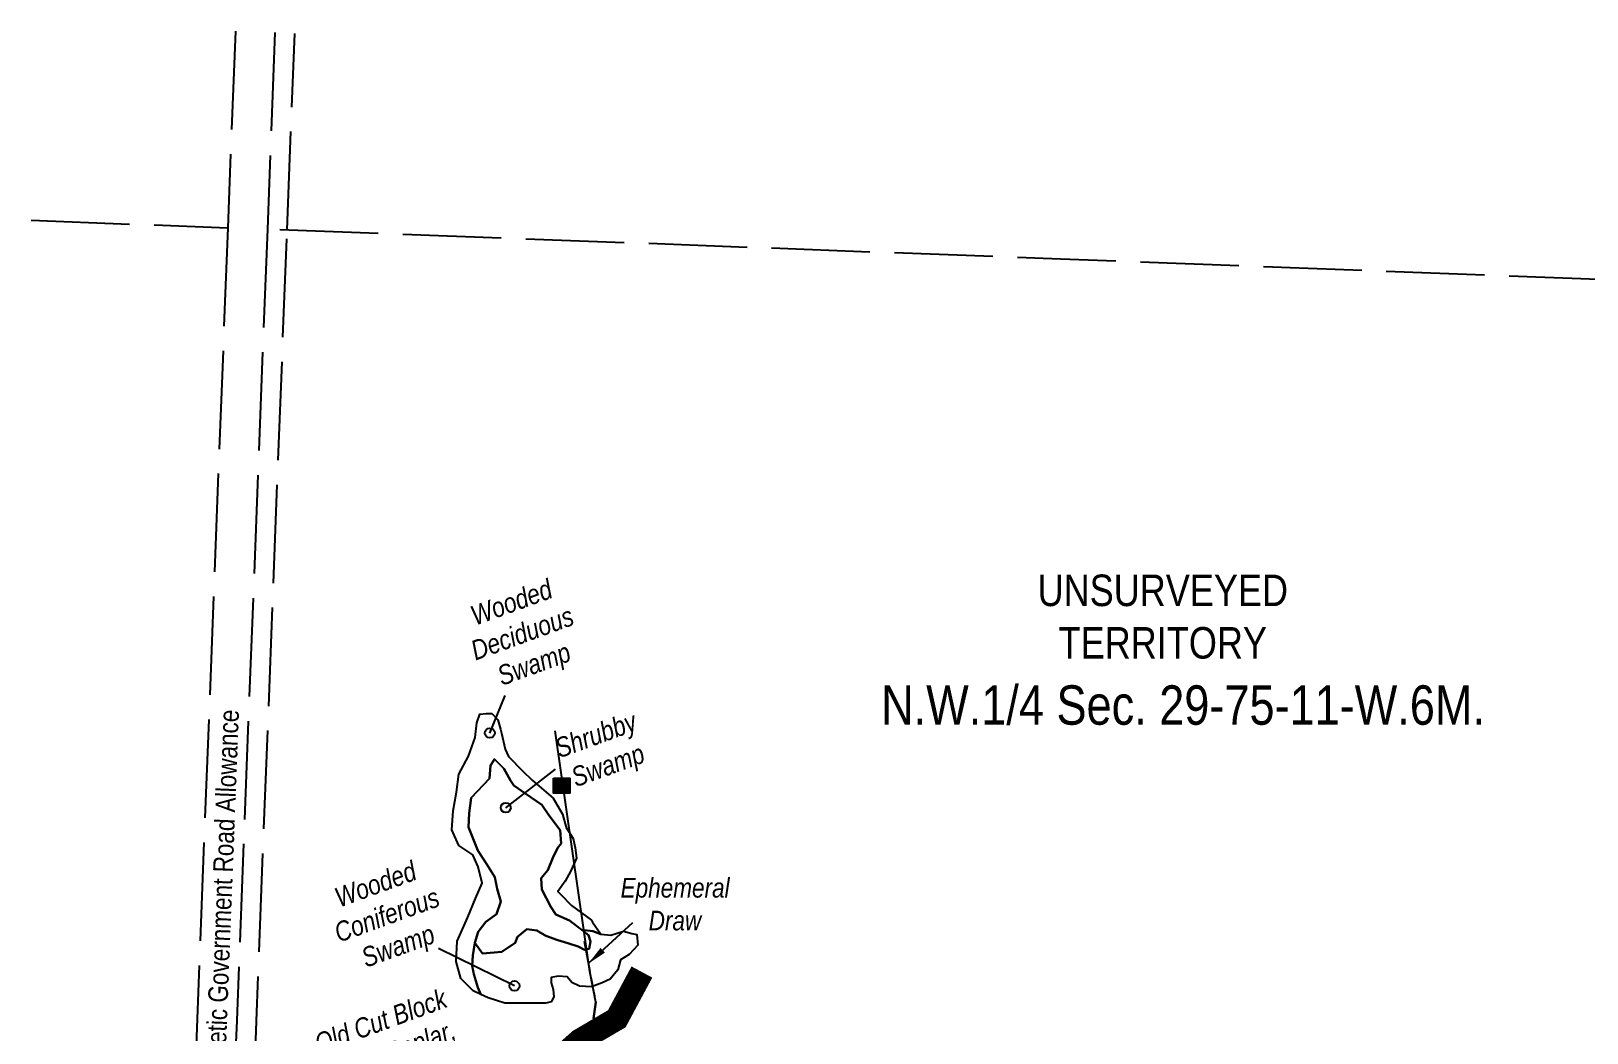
# Model space of a CAD drawing. Extents: x 328899 to 333357, y 6155734 to 6158534.
# Drawn here: x 330700 to 331490, y 6157087 to 6157595 of the extents above; entities that cross this region are included whole.
import ezdxf
from ezdxf.enums import TextEntityAlignment as Align

# ---------------------------------------------------------------- set-up
doc = ezdxf.new("R2010")
doc.units = 0
doc.header["$LTSCALE"] = 5
doc.linetypes.add('foc-TOPO-ephemeral', pattern=[6.25, 3.125, -0.625, 0.625, -0.625, 0.625, -0.625])
doc.linetypes.add('foc-UNSURVEYED', pattern=[12.5, 10, -2.5])
for name, color, linetype in [('AS-ROADS', 254, 'Continuous'), ('AS-UNDERLAY-H', 141, 'Continuous'), ('C-SYMBOL', 7, 'Continuous'), ('L-ROAD-T', 7, 'Continuous'), ('L-UNS-T', 3, 'Continuous'), ('L-USEC', 7, 'foc-UNSURVEYED'), ('T-BUSH-T', 110, 'Continuous'), ('T-DRAW', 143, 'foc-TOPO-ephemeral'), ('T-WATER-T', 170, 'Continuous'), ('WETLAND', 143, 'Continuous'), ('WETLAND-T', 146, 'Continuous')]:
    doc.layers.add(name, color=color, linetype=linetype)
doc.styles.add('175L', font='ARIALN.TTF', dxfattribs={"height": 20})
doc.styles.add('80CG', font='ARIALN.TTF', dxfattribs={"height": 10})
doc.styles.add('80L', font='ARIALN.TTF', dxfattribs={"height": 10})
doc.styles.add('80LS', font='ARIALNI.TTF', dxfattribs={"height": 10})
doc.styles.add('foc-LtypeFont', font='ARIALN.TTF', dxfattribs={"height": 7.35})
doc.linetypes.add('foc-TOPO-flowdirection-NOLINE', pattern='A,0,[">",foc-LtypeFont,S=0.3,R=0,X=0,Y=-0.945],-20,[">",foc-LtypeFont,S=0.3,R=0,X=0,Y=-0.945],0', length=20)
doc.dimstyles.new('Compass 5 000', dxfattribs={"dimscale": 5, "dimtxt": 9, "dimasz": 2, "dimexe": 0.2, "dimexo": 0.0625, "dimgap": 0.5, "dimtad": 0, "dimtih": 1, "dimtoh": 1, "dimzin": 0, "dimdsep": 46, "dimtxsty": '80CG', "dimcen": 0.1, "dimse1": 1, "dimse2": 1, "dimclrd": 256, "dimclrt": 256, "dimaunit": 1, "dimadec": 4, "dimazin": 0, "dimtfac": 0.06, "dimtofl": 0, "dimtmove": 0, "dimatfit": 1, "dimfxl": 0.2, "dimtolj": 1, "dimtzin": 0, "dimlwd": -1, "dimarcsym": 0})

msp = doc.modelspace()

# ---------------------------------------------------------------- hatches: boundary and pattern name
at = {"layer": 'AS-UNDERLAY-H'}
h = msp.add_hatch(color=256, dxfattribs=at)
h.dxf.hatch_style = 1
h.paths.add_polyline_path([(330964.927, 6157215.941), (330973.242, 6157215.941), (330973.242, 6157208.228), (330964.927, 6157208.228)])

# ---------------------------------------------------------------- linework, layer by layer
at = {"layer": 'AS-ROADS', "const_width": 11.998, "flags": 128}
msp.add_lwpolyline([(330960.508, 6157066.878), (330978.316, 6157082.653), (330997.154, 6157093.694), (331009.909, 6157117.438)], dxfattribs=at)
at = {"layer": 'AS-UNDERLAY-H'}
msp.add_lwpolyline([(330964.927, 6157215.941), (330973.242, 6157215.941), (330973.242, 6157208.228), (330964.927, 6157208.228)], close=True, dxfattribs=at)
at = {"layer": 'L-USEC'}
for p, q in [((330803.384, 6157595.447), (330799.518, 6157495.546)), ((330823.483, 6157594.688), (330819.616, 6157494.768)), ((330829.665, 6157494.408), (330833.532, 6157594.309)), ((330699.609, 6157499.327), (330799.518, 6157495.546))]:
    msp.add_line(p, q, dxfattribs=at)
at = {"layer": 'L-USEC', "flags": 128}
for points in [[(330799.518, 6157495.546), (330783.961, 6157093.593), (330768.407, 6156691.639)], [(330819.616, 6157494.769), (330804.059, 6157092.815), (330788.505, 6156690.861)], [(330798.555, 6156690.501), (330814.11, 6157092.456), (330829.665, 6157494.408)], [(331625.412, 6157464.369), (331222.513, 6157479.578), (331222.513, 6157479.578), (330819.616, 6157494.788)]]:
    msp.add_lwpolyline(points, dxfattribs=at)
at = {"layer": 'T-DRAW', "linetype": 'foc-TOPO-flowdirection-NOLINE', "flags": 128}
msp.add_lwpolyline([(330999.825, 6157089.671), (330985.331, 6157093.794), (330986.449, 6157102.139), (330983.422, 6157117.693), (330965.896, 6157239.925)], dxfattribs=at)
at = {"layer": 'T-DRAW', "flags": 128}
msp.add_lwpolyline([(330980.553, 6157133.041), (330983.422, 6157117.693), (330986.449, 6157102.139), (330985.331, 6157093.794), (330999.825, 6157089.671)], dxfattribs=at)
at = {"layer": 'WETLAND'}
for points in [[(330989.053, 6157136.625), (330985.03, 6157138.259), (330979.309, 6157138.839), (330973.068, 6157143.678), (330966.196, 6157146.623), (330963.644, 6157150.55), (330959.128, 6157159.386), (330958.735, 6157165.08), (330962.073, 6157169.203), (330964.626, 6157175.487), (330966.982, 6157180.395), (330968.945, 6157182.751), (330968.356, 6157189.427), (330962.662, 6157197.085), (330959.128, 6157202.386), (330950.881, 6157207.884), (330944.794, 6157212.203), (330943.224, 6157214.756), (330939.689, 6157220.843), (330934.977, 6157225.555), (330933.014, 6157222.413), (330932.411, 6157215.818), (330923.196, 6157205.92), (330922.215, 6157198.066), (330921.822, 6157190.998), (330926.534, 6157179.217), (330931.247, 6157171.952), (330935.173, 6157165.669), (330936.352, 6157159.779), (330938.315, 6157153.299), (330935.959, 6157146.82), (330930.658, 6157142.893), (330926.731, 6157137.788), (330924.963, 6157132.291), (330923.958, 6157125.819), (330923.707, 6157120.666), (330924.586, 6157116.394), (330926.597, 6157109.608), (330928.128, 6157106.047), (330924.17, 6157107.902), (330917.919, 6157114.153), (330915.515, 6157122.808), (330915.996, 6157133.145), (330921.408, 6157145.249), (330925.372, 6157154.782), (330928.81, 6157162.542), (330926.775, 6157170.842), (330923.982, 6157176.969), (330916.957, 6157181.707), (330913.351, 6157189.641), (330914.073, 6157199.257), (330915.755, 6157208.873), (330916.957, 6157218.009), (330921.766, 6157227.144), (330925.131, 6157236.52), (330926.093, 6157243.973), (330927.605, 6157248.394), (330930.742, 6157248.73), (330933.655, 6157248.73), (330936.68, 6157245.481), (330938.025, 6157240.771), (330938.596, 6157238.774), (330940.423, 6157230.667), (330942.2, 6157226.904), (330949.172, 6157219.691), (330954.22, 6157214.883), (330964.798, 6157205.748), (330969.606, 6157197.574), (330971.364, 6157190.895), (330974.953, 6157185.208), (330976.03, 6157180.592), (330976.646, 6157175.207), (330973.876, 6157168.898), (330970.953, 6157163.667), (330967.235, 6157158.383), (330968.768, 6157156.811), (330974.184, 6157151.297), (330984.228, 6157143.813), (330984.874, 6157142.85), (330989.053, 6157136.625)], [(330973.068, 6157143.678), (330982.689, 6157136.217), (330983.868, 6157132.879), (330983.082, 6157129.149), (330980.726, 6157128.756), (330977.584, 6157130.327), (330972.283, 6157132.094), (330967.178, 6157133.665), (330961.091, 6157135.824), (330956.575, 6157138.573), (330951.47, 6157139.162), (330946.758, 6157135.235), (330945.58, 6157132.29), (330938.708, 6157127.774), (330928.89, 6157126.792), (330924.963, 6157132.29), (330926.731, 6157137.788), (330930.658, 6157142.893), (330935.959, 6157146.82), (330938.315, 6157153.299), (330936.352, 6157159.779), (330935.173, 6157165.669), (330931.247, 6157171.952), (330926.534, 6157179.217), (330921.822, 6157190.998), (330922.215, 6157198.066), (330923.196, 6157205.92), (330932.411, 6157215.818), (330933.014, 6157222.413), (330934.977, 6157225.555), (330939.689, 6157220.843), (330943.224, 6157214.756), (330944.794, 6157212.203), (330950.881, 6157207.884), (330959.128, 6157202.386), (330962.662, 6157197.085), (330968.356, 6157189.427), (330968.945, 6157182.751), (330966.982, 6157180.395), (330964.626, 6157175.487), (330962.073, 6157169.203), (330958.735, 6157165.08), (330959.128, 6157159.386), (330963.644, 6157150.55), (330966.196, 6157146.623), (330973.068, 6157143.678)], [(330979.309, 6157138.839), (330985.03, 6157138.259), (330989.053, 6157136.625), (330994.075, 6157136.132), (331000.475, 6157138.2), (331004.741, 6157137.087), (331007.27, 6157136.428), (331007.861, 6157131.012), (331003.43, 6157126.285), (330999.114, 6157123.648), (330997.718, 6157118.506), (330993.779, 6157113.779), (330989.644, 6157111.909), (330984.326, 6157109.939), (330978.123, 6157110.333), (330974.381, 6157112.105), (330971.919, 6157115.06), (330967.389, 6157115.355), (330963.844, 6157114.666), (330963.746, 6157112.007), (330964.767, 6157108.633), (330965.125, 6157104.917), (330963.746, 6157102.357), (330961.087, 6157101.668), (330959.147, 6157101.662), (330955.903, 6157101.652), (330947.97, 6157101.652), (330940.277, 6157101.652), (330931.863, 6157104.296), (330928.128, 6157106.047), (330926.597, 6157109.608), (330924.586, 6157116.394), (330923.707, 6157120.666), (330923.958, 6157125.819), (330924.963, 6157132.291), (330928.89, 6157126.792), (330938.708, 6157127.774), (330945.58, 6157132.29), (330946.758, 6157135.235), (330951.47, 6157139.162), (330956.575, 6157138.573), (330961.091, 6157135.824), (330967.178, 6157133.665), (330972.283, 6157132.094), (330977.584, 6157130.327), (330980.726, 6157128.756), (330983.082, 6157129.149), (330983.868, 6157132.879), (330982.689, 6157136.217), (330979.309, 6157138.839)]]:
    msp.add_lwpolyline(points, close=True, dxfattribs=at)

# ---------------------------------------------------------------- texts
at = {"layer": 'C-SYMBOL', "color": 3, "style": '175L'}
msp.add_text('N.W.1/4 Sec. 29-75-11-W.6M.', height=19.99609, dxfattribs=at).set_placement((331284.812, 6157237.079), align=Align.BOTTOM_CENTER)
at = {"layer": 'L-UNS-T', "color": 3, "insert": (331274.54, 6157297.898), "char_height": 15.99688, "attachment_point": 5, "style": '80L'}
msp.add_mtext_dynamic_manual_height_columns('UNSURVEYED TERRITORY', width=126.41375, gutter_width=47.5, heights=[0], dxfattribs=at)
at = {"layer": 'T-BUSH-T', "insert": (330875.485, 6157097.28), "char_height": 9.99805, "width": 88.31604, "attachment_point": 2, "rotation": 20, "style": '80LS'}
msp.add_mtext('{\\C48;Old Cut Block}\\P15cm Poplar, Alder & Spurce\\P(Regrown)', dxfattribs=at)
at = {"layer": 'T-WATER-T', "insert": (330998.767, 6157165.253), "char_height": 9.99805, "attachment_point": 1, "style": '80L'}
msp.add_mtext_dynamic_manual_height_columns('\\pi0.31462;{\\fArial Narrow|b0|i1|c0|p34;Ephemeral \\P\\pi14.57172;Draw}', width=55.97995, gutter_width=50, heights=[0], dxfattribs=at)
at = {"layer": 'WETLAND-T', "char_height": 9.99804, "attachment_point": 1, "rotation": 20, "style": '80L'}
for s, insert in [('\\pi-5.03117;{\\fArial Narrow|b0|i1|c0|p34;Wooded \\P\\pi-10.97475;Deciduous \\P\\pi-2.74649;Swamp}', (330926.558, 6157304.436)), ('\\pi-5.4506;{\\fArial Narrow|b0|i1|c0|p34;Shrubby\\P\\pi-2.74649;Swamp}', (330969.824, 6157237.264)), ('\\pi-5.03117;{\\fArial Narrow|b0|i1|c0|p34;Wooded \\P\\pi-11.34303;Coniferous \\P\\pi-2.74649;Swamp}', (330857.518, 6157161.23))]:
    msp.add_mtext_dynamic_manual_height_columns(s, width=31.64161, gutter_width=50, heights=[0], dxfattribs=dict(at, insert=insert))

# ---------------------------------------------------------------- leaders
at = {"layer": 'T-WATER-T'}
msp.add_leader([(330982.672, 6157121.706), (331005.222, 6157142.541)], dimstyle='Compass 5 000', dxfattribs=at)
at = {"layer": 'WETLAND-T'}
for points in [[(330932.657, 6157238.832), (330940.512, 6157257.857)], [(330940.742, 6157200.908), (330966.047, 6157220.578)], [(330945.186, 6157110.409), (330906.556, 6157129.395)]]:
    msp.add_leader(points, dimstyle='Compass 5 000', override={"dimasz": 1, "dimldrblk": 'DotBlank'}, dxfattribs=at)

# ---------------------------------------------------------------- next in the draw order: texts
at = {"layer": 'L-ROAD-T', "insert": (330791.374, 6157151.088), "char_height": 9.99805, "width": 199.5085, "attachment_point": 2, "rotation": 87.783868, "style": '80L', "bg_fill": 3, "box_fill_scale": 1.2, "bg_fill_color": 256, "bg_fill_transparency": 0}
msp.add_mtext('Theoretic Government Road Allowance', dxfattribs=at)

doc.saveas('drawing.dxf')
